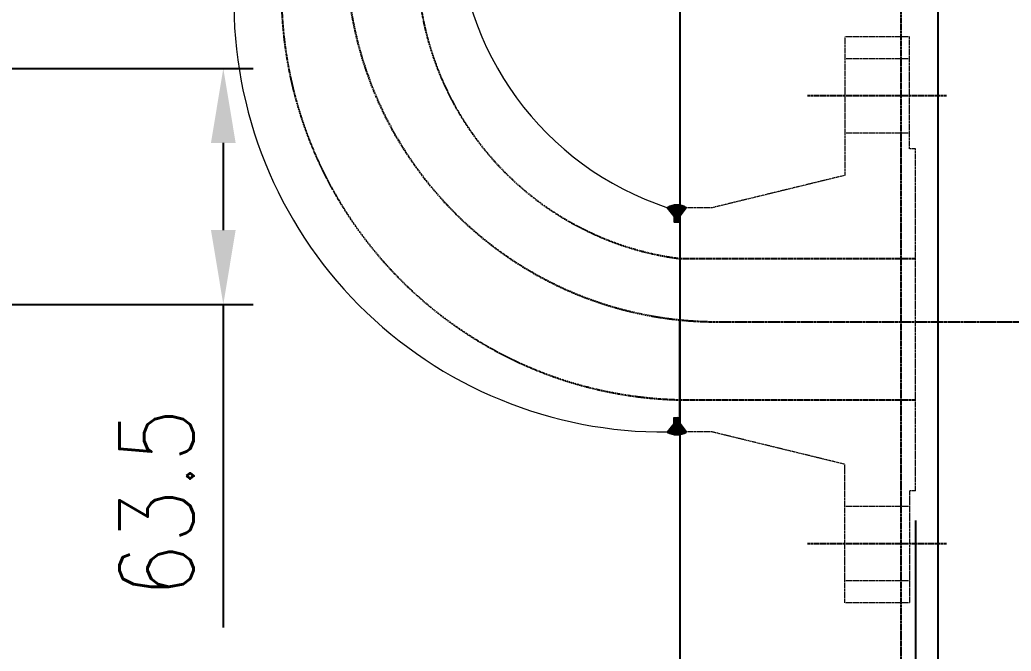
# Model space of a CAD drawing. Header units: inches. Extents: x -23478 to -9690, y -25762 to 11324.
# Drawn here: x -21686.2 to -21419.1, y 8755 to 8925 of the extents above; entities that cross this region are included whole.
import ezdxf

# ---------------------------------------------------------------- set-up
doc = ezdxf.new("R2010")
doc.units = ezdxf.units.IN
doc.header["$LTSCALE"] = 200
doc.header["$MEASUREMENT"] = 0
for name, pattern in [('CENTER', [2, 1.25, -0.25, 0.25, -0.25]), ('DASHED', [0.75, 0.5, -0.25]), ('DASHED2', [0.375, 0.25, -0.125]), ('HIDDEN', [0.375, 0.25, -0.125])]:
    doc.linetypes.add(name, pattern=pattern)
for name, color, linetype in [('CEN', 3, 'CENTER'), ('CENTER', 1, 'CENTER'), ('DIMENSION', 8, 'Continuous')]:
    doc.layers.add(name, color=color, linetype=linetype)
doc.layers.add('EQUIPMENT', color=4, linetype='Continuous', lineweight=13)
doc.layers.add('Hidden Line', color=3, linetype='HIDDEN', lineweight=9)
doc.styles.add('ROMANS', font='romans.shx', dxfattribs={"width": 0.85})
doc.dimstyles.new('VEP-8$0', dxfattribs={"dimscale": 8, "dimtxt": 2.5, "dimasz": 2.5, "dimexe": 1, "dimexo": 1, "dimgap": 1, "dimtad": 1, "dimdec": 1, "dimlfac": -1, "dimzin": 9, "dimdsep": 46, "dimtxsty": 'ROMANS', "dimcen": 0, "dimclrd": 256, "dimclre": 256, "dimclrt": 3, "dimadec": 0, "dimazin": 2, "dimtfac": 1, "dimtdec": 1, "dimtmove": 0, "dimatfit": 3, "dimfxl": 1, "dimlwd": -1, "dimlwe": -1, "dimarcsym": 1})

# ---------------------------------------------------------------- blocks, each defined once
blk = doc.blocks.new('*D219')
at = {"layer": 'Defpoints', "color": 0, "transparency": 16777216}
for p in [(-21444.94, 8798.14), (-21444.94, 8723.4), (-21768.44, 8697.39)]:
    blk.add_point(p, dxfattribs=at)
at = {"layer": 'DIMENSION', "transparency": 16777216}
for p, q in [((-21444.94, 8790.14), (-21444.94, 8715.4)), ((-21768.44, 8705.39), (-21768.44, 8731.4)), ((-21748.44, 8723.4), (-21464.94, 8723.4))]:
    blk.add_line(p, q, dxfattribs=at)
for points in [[(-21748.44, 8726.73), (-21748.44, 8720.07), (-21768.44, 8723.4)], [(-21464.94, 8720.07), (-21464.94, 8726.73), (-21444.94, 8723.4)]]:
    blk.add_solid(points, dxfattribs=at)
at = {"layer": 'DIMENSION', "color": 3, "linetype": 'DASHED2', "transparency": 16777216, "insert": (-21606.69, 8741.4), "char_height": 20, "attachment_point": 5, "style": 'ROMANS', "bg_fill": 3, "box_fill_scale": 1.25, "bg_fill_color": 256, "bg_fill_true_color": 13158600, "bg_fill_transparency": 0}
blk.add_mtext('324', dxfattribs=at)
blk = doc.blocks.new('*D220')
at = {"layer": 'Defpoints', "color": 0, "transparency": 16777216}
for p in [(-21768.44, 8911.86), (-21768.44, 8848.36), (-21631.39, 8848.36)]:
    blk.add_point(p, dxfattribs=at)
at = {"layer": 'DIMENSION', "transparency": 16777216}
for p, q in [((-21760.44, 8911.86), (-21623.39, 8911.86)), ((-21631.39, 8891.86), (-21631.39, 8868.36)), ((-21760.44, 8848.36), (-21623.39, 8848.36)), ((-21631.39, 8848.36), (-21631.39, 8761.36))]:
    blk.add_line(p, q, dxfattribs=at)
for points in [[(-21628.06, 8891.86), (-21634.72, 8891.86), (-21631.39, 8911.86)], [(-21634.72, 8868.36), (-21628.06, 8868.36), (-21631.39, 8848.36)]]:
    blk.add_solid(points, dxfattribs=at)
at = {"layer": 'DIMENSION', "color": 3, "linetype": 'DASHED2', "transparency": 16777216, "insert": (-21649.39, 8794.86), "char_height": 20, "attachment_point": 5, "rotation": 90, "style": 'ROMANS'}
blk.add_mtext('63.5', dxfattribs=at)

msp = doc.modelspace()

# ---------------------------------------------------------------- hatches: boundary and pattern name
at = {"layer": 'DIMENSION', "linetype": 'DASHED'}
h = msp.add_hatch(dxfattribs=at)
h.set_pattern_fill('ANSI37', color=5, scale=0.5, angle=270)
h.set_pattern_definition([(315, (-4947.335726, -24031.827134), (0.04419417382, 0.04419417382), []), (45, (-4947.335726, -24031.827134), (-0.04419417382, 0.04419417382), [])])
h.paths.add_polyline_path([(-21506.68, 8874.39, 0.279062), (-21511.71, 8874.39), (-21509.94, 8872.09), (-21509.94, 8870.49), (-21508.44, 8870.49), (-21508.44, 8872.09)])
h.paths.add_polyline_path([(-21511.71, 8813.99, 0.279062), (-21506.68, 8813.99), (-21508.44, 8816.29), (-21508.44, 8817.89), (-21509.94, 8817.89), (-21509.94, 8816.29)])

# ---------------------------------------------------------------- linework, layer by layer
for p, q in [((-21508.44, 9083.16), (-21508.44, 7925.37)), ((-21438.79, 7925.37), (-21438.79, 9076.19))]:
    msp.add_line(p, q)
at = {"color": 0}
for p, q in [((-21511.71, 8874.39), (-21509.94, 8872.09)), ((-21511.71, 8874.39), (-21509.94, 8872.09)), ((-21509.94, 8872.09), (-21509.94, 8870.49)), ((-21509.94, 8872.09), (-21509.94, 8870.49)), ((-21506.68, 8874.39), (-21508.44, 8872.09)), ((-21506.68, 8874.39), (-21508.44, 8872.09)), ((-21508.44, 8872.09), (-21508.44, 8870.49)), ((-21508.44, 8872.09), (-21508.44, 8870.49)), ((-21508.44, 8870.49), (-21508.44, 8844.19)), ((-21508.44, 8870.49), (-21508.44, 8844.19)), ((-21508.44, 8817.89), (-21508.44, 8844.19)), ((-21508.44, 8817.89), (-21508.44, 8844.19)), ((-21511.71, 8813.99), (-21509.94, 8816.29)), ((-21509.94, 8816.29), (-21509.94, 8817.89)), ((-21508.44, 8816.29), (-21508.44, 8817.89)), ((-21506.68, 8813.99), (-21508.44, 8816.29))]:
    msp.add_line(p, q, dxfattribs=at)
for centre, start, end in [((-21509.19, 8870.23), 58.8152, 121.1848), ((-21509.19, 8870.23), 58.8152, 121.1848), ((-21509.19, 8818.14), 238.8152, 301.1848)]:
    msp.add_arc(centre, 4.86, start, end, dxfattribs=at)
at = {"layer": 'CEN', "color": 2, "linetype": 'DASHED', "ltscale": 0.001}
for p, q in [((-21436.54, 8904.49), (-21473.99, 8904.49)), ((-21436.54, 8783.89), (-21473.99, 8783.89))]:
    msp.add_line(p, q, dxfattribs=at)
at = {"layer": 'CENTER', "linetype": 'CENTER', "ltscale": 0.001}
msp.add_line((-21498.29, 8843.67), (-21356.72, 8843.67), dxfattribs=at)
msp.add_arc((-21498.29, 8943.67), 100, 180.1023, 269.9981, dxfattribs=at)
at = {"layer": 'DIMENSION', "color": 7, "linetype": 'DASHED', "ltscale": 0.001}
for p, q in [((-21448.79, 7925.37), (-21448.79, 9076.19)), ((-21508.44, 8860.7), (-21444.94, 8860.7)), ((-21508.44, 8822.64), (-21444.94, 8822.64))]:
    msp.add_line(p, q, dxfattribs=at)
for centre, radius, start, end in [((-21498.03, 8941.18), 81.15, 180.4712, 262.63), ((-21505.7, 8932.67), 110.06, 181.0818, 268.5718)]:
    msp.add_arc(centre, radius, start, end, dxfattribs=at)
at = {"layer": 'EQUIPMENT', "linetype": 'DASHED', "ltscale": 0.001}
for p, q in [((-21463.99, 8920.39), (-21463.99, 8883.09)), ((-21446.54, 8920.39), (-21463.99, 8920.39)), ((-21446.54, 8890.24), (-21446.54, 8920.39)), ((-21444.94, 8890.24), (-21446.54, 8890.24)), ((-21444.94, 8798.14), (-21444.94, 8890.24)), ((-21463.99, 8883.09), (-21499.68, 8874.39)), ((-21499.68, 8874.39), (-21506.68, 8874.39)), ((-21499.68, 8813.99), (-21506.68, 8813.99)), ((-21463.99, 8805.29), (-21499.68, 8813.99)), ((-21463.99, 8767.99), (-21463.99, 8805.29)), ((-21444.94, 8798.14), (-21446.54, 8798.14)), ((-21446.54, 8798.14), (-21446.54, 8767.99)), ((-21446.54, 8767.99), (-21463.99, 8767.99))]:
    msp.add_line(p, q, dxfattribs=at)
at = {"layer": 'EQUIPMENT'}
for centre, radius, start, end in [((-21485.77, 8952.79), 82.58, 180.706, 251.6932), ((-21512.68, 8929.86), 115.87, 179.1519, 270.4824)]:
    msp.add_arc(centre, radius, start, end, dxfattribs=at)
at = {"layer": 'Hidden Line', "linetype": 'DASHED', "ltscale": 0.001}
for p, q in [((-21446.54, 8914.49), (-21463.99, 8914.49)), ((-21446.54, 8894.49), (-21463.99, 8894.49)), ((-21446.54, 8793.89), (-21463.99, 8793.89)), ((-21446.54, 8773.89), (-21463.99, 8773.89))]:
    msp.add_line(p, q, dxfattribs=at)

# ---------------------------------------------------------------- next in the draw order: dimensions: what is measured, and where the dimension line sits
at = {"layer": 'DIMENSION', "color": 6, "linetype": 'DASHED2'}
dim = msp.add_linear_dim(base=(-21444.94, 8723.4), p1=(-21768.44, 8697.39), p2=(-21444.94, 8798.14), text='324', dimstyle='VEP-8$0', override={"dimtxt": 2.5, "dimlfac": 1, "dimtxsty": 'ROMANS', "dimfxl": 1.5, "dimtfill": 1}, dxfattribs=at)
dim.commit()
dim.dimension.update_dxf_attribs({"geometry": '*D219', "text_midpoint": (-21606.69, 8741.4)})

# ---------------------------------------------------------------- next in the draw order: dimensions: what is measured, and where the dimension line sits
dim = msp.add_linear_dim(base=(-21631.39, 8848.36), p1=(-21768.44, 8911.86), p2=(-21768.44, 8848.36), angle=90, dimstyle='VEP-8$0', override={"dimlfac": 1, "dimarcsym": 0}, dxfattribs=at)
dim.commit()
dim.dimension.update_dxf_attribs({"geometry": '*D220', "text_midpoint": (-21649.39, 8794.86)})

doc.saveas('drawing.dxf')
